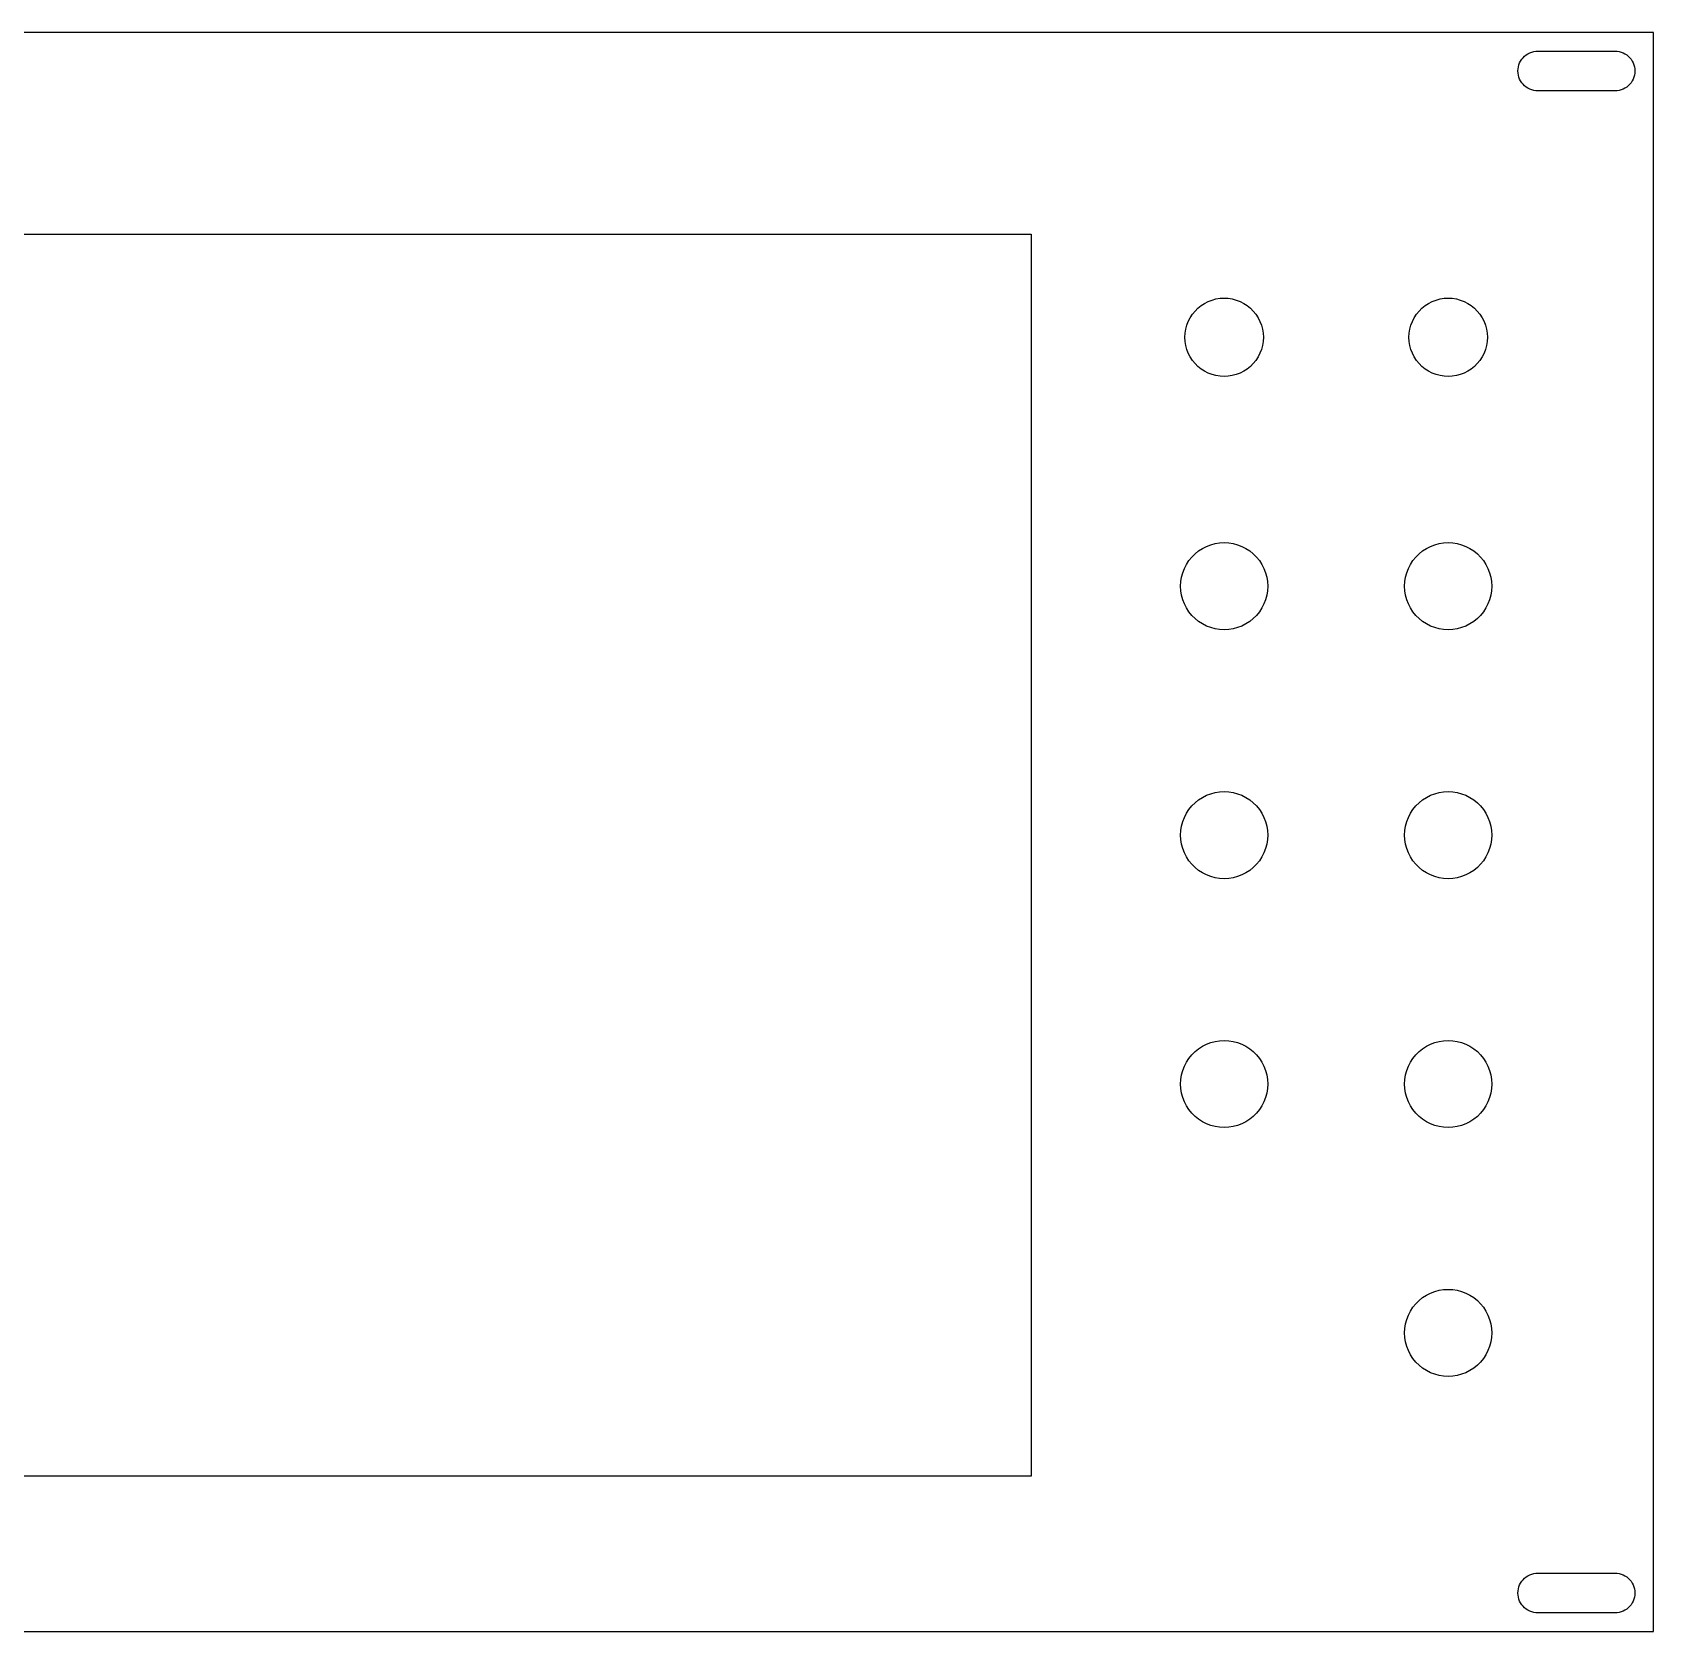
# Model space of a CAD drawing. Header units: metres. Extents: x 0 to 261, y 0 to 128.
# Drawn here: x 130.3 to 260.5, y 0 to 128.5 of the extents above; entities that cross this region are included whole.
import ezdxf

# ---------------------------------------------------------------- set-up
doc = ezdxf.new("R2010")
doc.units = ezdxf.units.M

msp = doc.modelspace()

# ---------------------------------------------------------------- linework, layer by layer
for p, q in [((260.502, 128.5), (0, 128.5)), ((260.502, 0), (260.502, 128.5)), ((249.908, 126.34), (250.013, 126.471)), ((250.013, 126.471), (250.132, 126.589)), ((250.132, 126.589), (250.262, 126.694)), ((250.262, 126.694), (250.402, 126.786)), ((250.402, 126.786), (250.552, 126.862)), ((250.552, 126.862), (250.708, 126.922)), ((250.708, 126.922), (250.87, 126.965)), ((250.87, 126.965), (251.035, 126.991)), ((251.035, 126.991), (251.202, 127)), ((251.202, 127), (257.402, 127)), ((257.402, 127), (257.57, 126.991)), ((257.57, 126.991), (257.735, 126.965)), ((257.735, 126.965), (257.897, 126.922)), ((257.897, 126.922), (258.053, 126.862)), ((258.053, 126.862), (258.202, 126.786)), ((258.202, 126.786), (258.343, 126.694)), ((258.343, 126.694), (258.473, 126.589)), ((258.473, 126.589), (258.591, 126.471)), ((258.591, 126.471), (258.697, 126.34)), ((249.602, 125.4), (249.611, 125.567)), ((249.611, 125.233), (249.602, 125.4)), ((249.611, 125.567), (249.637, 125.733)), ((249.637, 125.067), (249.611, 125.233)), ((249.637, 125.733), (249.681, 125.894)), ((249.681, 124.906), (249.637, 125.067)), ((249.681, 125.894), (249.741, 126.051)), ((249.741, 126.051), (249.817, 126.2)), ((249.817, 126.2), (249.908, 126.34)), ((258.697, 126.34), (258.788, 126.2)), ((258.788, 126.2), (258.864, 126.051)), ((258.864, 126.051), (258.924, 125.894)), ((258.924, 125.894), (258.967, 125.733)), ((258.967, 125.067), (258.924, 124.906)), ((258.967, 125.733), (258.994, 125.567)), ((258.994, 125.233), (258.967, 125.067)), ((258.994, 125.567), (259.002, 125.4)), ((259.002, 125.4), (258.994, 125.233)), ((249.741, 124.749), (249.681, 124.906)), ((249.817, 124.6), (249.741, 124.749)), ((249.908, 124.46), (249.817, 124.6)), ((250.013, 124.329), (249.908, 124.46)), ((250.132, 124.211), (250.013, 124.329)), ((250.262, 124.106), (250.132, 124.211)), ((250.402, 124.014), (250.262, 124.106)), ((250.552, 123.938), (250.402, 124.014)), ((250.708, 123.878), (250.552, 123.938)), ((250.87, 123.835), (250.708, 123.878)), ((251.035, 123.809), (250.87, 123.835)), ((251.202, 123.8), (251.035, 123.809)), ((257.402, 123.8), (251.202, 123.8)), ((257.57, 123.809), (257.402, 123.8)), ((257.735, 123.835), (257.57, 123.809)), ((257.897, 123.878), (257.735, 123.835)), ((258.053, 123.938), (257.897, 123.878)), ((258.202, 124.014), (258.053, 123.938)), ((258.343, 124.106), (258.202, 124.014)), ((258.473, 124.211), (258.343, 124.106)), ((258.591, 124.329), (258.473, 124.211)), ((258.697, 124.46), (258.591, 124.329)), ((258.788, 124.6), (258.697, 124.46)), ((258.864, 124.749), (258.788, 124.6)), ((258.924, 124.906), (258.864, 124.749)), ((50, 112.3), (210.5, 112.3)), ((210.5, 112.3), (210.5, 12.5)), ((224.425, 106.728), (224.719, 106.878)), ((224.719, 106.878), (225.027, 106.996)), ((225.027, 106.996), (225.345, 107.081)), ((225.345, 107.081), (225.671, 107.133)), ((225.671, 107.133), (226, 107.15)), ((226, 107.15), (226.329, 107.133)), ((226.329, 107.133), (226.655, 107.081)), ((226.655, 107.081), (226.973, 106.996)), ((226.973, 106.996), (227.281, 106.878)), ((227.281, 106.878), (227.575, 106.728)), ((242.425, 106.728), (242.719, 106.878)), ((242.719, 106.878), (243.027, 106.996)), ((243.027, 106.996), (243.345, 107.081)), ((243.345, 107.081), (243.671, 107.133)), ((243.671, 107.133), (244, 107.15)), ((244, 107.15), (244.329, 107.133)), ((244.329, 107.133), (244.655, 107.081)), ((244.655, 107.081), (244.973, 106.996)), ((244.973, 106.996), (245.281, 106.878)), ((245.281, 106.878), (245.575, 106.728)), ((223.122, 105.281), (223.272, 105.575)), ((223.272, 105.575), (223.452, 105.852)), ((223.452, 105.852), (223.659, 106.108)), ((223.659, 106.108), (223.892, 106.341)), ((223.892, 106.341), (224.148, 106.548)), ((224.148, 106.548), (224.425, 106.728)), ((227.575, 106.728), (227.852, 106.548)), ((227.852, 106.548), (228.108, 106.341)), ((228.108, 106.341), (228.341, 106.108)), ((228.341, 106.108), (228.548, 105.852)), ((228.548, 105.852), (228.728, 105.575)), ((228.728, 105.575), (228.878, 105.281)), ((241.122, 105.281), (241.272, 105.575)), ((241.272, 105.575), (241.452, 105.852)), ((241.452, 105.852), (241.659, 106.108)), ((241.659, 106.108), (241.892, 106.341)), ((241.892, 106.341), (242.148, 106.548)), ((242.148, 106.548), (242.425, 106.728)), ((245.575, 106.728), (245.852, 106.548)), ((245.852, 106.548), (246.108, 106.341)), ((246.108, 106.341), (246.341, 106.108)), ((246.341, 106.108), (246.548, 105.852)), ((246.548, 105.852), (246.728, 105.575)), ((246.728, 105.575), (246.878, 105.281)), ((222.85, 104), (222.867, 104.329)), ((222.867, 104.329), (222.919, 104.655)), ((222.919, 104.655), (223.004, 104.973)), ((223.004, 104.973), (223.122, 105.281)), ((228.878, 105.281), (228.996, 104.973)), ((228.996, 104.973), (229.081, 104.655)), ((229.081, 104.655), (229.133, 104.329)), ((229.133, 104.329), (229.15, 104)), ((240.85, 104), (240.867, 104.329)), ((240.867, 104.329), (240.919, 104.655)), ((240.919, 104.655), (241.004, 104.973)), ((241.004, 104.973), (241.122, 105.281)), ((246.878, 105.281), (246.996, 104.973)), ((246.996, 104.973), (247.081, 104.655)), ((247.081, 104.655), (247.133, 104.329)), ((247.133, 104.329), (247.15, 104)), ((222.867, 103.671), (222.85, 104)), ((222.919, 103.345), (222.867, 103.671)), ((223.004, 103.027), (222.919, 103.345)), ((223.122, 102.719), (223.004, 103.027)), ((228.996, 103.027), (228.878, 102.719)), ((229.081, 103.345), (228.996, 103.027)), ((229.133, 103.671), (229.081, 103.345)), ((229.15, 104), (229.133, 103.671)), ((240.867, 103.671), (240.85, 104)), ((240.919, 103.345), (240.867, 103.671)), ((241.004, 103.027), (240.919, 103.345)), ((241.122, 102.719), (241.004, 103.027)), ((246.996, 103.027), (246.878, 102.719)), ((247.081, 103.345), (246.996, 103.027)), ((247.133, 103.671), (247.081, 103.345)), ((247.15, 104), (247.133, 103.671)), ((223.272, 102.425), (223.122, 102.719)), ((223.452, 102.148), (223.272, 102.425)), ((223.659, 101.892), (223.452, 102.148)), ((223.892, 101.659), (223.659, 101.892)), ((224.148, 101.452), (223.892, 101.659)), ((228.108, 101.659), (227.852, 101.452)), ((228.341, 101.892), (228.108, 101.659)), ((228.548, 102.148), (228.341, 101.892)), ((228.728, 102.425), (228.548, 102.148)), ((228.878, 102.719), (228.728, 102.425)), ((241.272, 102.425), (241.122, 102.719)), ((241.452, 102.148), (241.272, 102.425)), ((241.659, 101.892), (241.452, 102.148)), ((241.892, 101.659), (241.659, 101.892)), ((242.148, 101.452), (241.892, 101.659)), ((246.108, 101.659), (245.852, 101.452)), ((246.341, 101.892), (246.108, 101.659)), ((246.548, 102.148), (246.341, 101.892)), ((246.728, 102.425), (246.548, 102.148)), ((246.878, 102.719), (246.728, 102.425)), ((224.425, 101.272), (224.148, 101.452)), ((224.719, 101.122), (224.425, 101.272)), ((225.027, 101.004), (224.719, 101.122)), ((225.345, 100.919), (225.027, 101.004)), ((225.671, 100.867), (225.345, 100.919)), ((226, 100.85), (225.671, 100.867)), ((226.329, 100.867), (226, 100.85)), ((226.655, 100.919), (226.329, 100.867)), ((226.973, 101.004), (226.655, 100.919)), ((227.281, 101.122), (226.973, 101.004)), ((227.575, 101.272), (227.281, 101.122)), ((227.852, 101.452), (227.575, 101.272)), ((242.425, 101.272), (242.148, 101.452)), ((242.719, 101.122), (242.425, 101.272)), ((243.027, 101.004), (242.719, 101.122)), ((243.345, 100.919), (243.027, 101.004)), ((243.671, 100.867), (243.345, 100.919)), ((244, 100.85), (243.671, 100.867)), ((244.329, 100.867), (244, 100.85)), ((244.655, 100.919), (244.329, 100.867)), ((244.973, 101.004), (244.655, 100.919)), ((245.281, 101.122), (244.973, 101.004)), ((245.575, 101.272), (245.281, 101.122)), ((245.852, 101.452), (245.575, 101.272)), ((224.576, 87.1974), (224.918, 87.3287)), ((224.918, 87.3287), (225.272, 87.4235)), ((225.272, 87.4235), (225.634, 87.4808)), ((225.634, 87.4808), (226, 87.5)), ((226, 87.5), (226.366, 87.4808)), ((226.366, 87.4808), (226.728, 87.4235)), ((226.728, 87.4235), (227.082, 87.3287)), ((227.082, 87.3287), (227.424, 87.1974)), ((242.576, 87.1974), (242.918, 87.3287)), ((242.918, 87.3287), (243.272, 87.4235)), ((243.272, 87.4235), (243.634, 87.4808)), ((243.634, 87.4808), (244, 87.5)), ((244, 87.5), (244.366, 87.4808)), ((244.366, 87.4808), (244.728, 87.4235)), ((244.728, 87.4235), (245.082, 87.3287)), ((245.082, 87.3287), (245.424, 87.1974)), ((222.969, 85.75), (223.168, 86.0572)), ((223.168, 86.0572), (223.399, 86.3419)), ((223.399, 86.3419), (223.658, 86.601)), ((223.658, 86.601), (223.943, 86.8316)), ((223.943, 86.8316), (224.25, 87.0311)), ((224.25, 87.0311), (224.576, 87.1974)), ((227.424, 87.1974), (227.75, 87.0311)), ((227.75, 87.0311), (228.057, 86.8316)), ((228.057, 86.8316), (228.342, 86.601)), ((228.342, 86.601), (228.601, 86.3419)), ((228.601, 86.3419), (228.832, 86.0572)), ((228.832, 86.0572), (229.031, 85.75)), ((240.969, 85.75), (241.168, 86.0572)), ((241.168, 86.0572), (241.399, 86.3419)), ((241.399, 86.3419), (241.658, 86.601)), ((241.658, 86.601), (241.943, 86.8316)), ((241.943, 86.8316), (242.25, 87.0311)), ((242.25, 87.0311), (242.576, 87.1974)), ((245.424, 87.1974), (245.75, 87.0311)), ((245.75, 87.0311), (246.057, 86.8316)), ((246.057, 86.8316), (246.342, 86.601)), ((246.342, 86.601), (246.601, 86.3419)), ((246.601, 86.3419), (246.832, 86.0572)), ((246.832, 86.0572), (247.031, 85.75)), ((222.519, 84.3658), (222.576, 84.7277)), ((222.576, 84.7277), (222.671, 85.0816)), ((222.671, 85.0816), (222.803, 85.4236)), ((222.803, 85.4236), (222.969, 85.75)), ((229.031, 85.75), (229.197, 85.4236)), ((229.197, 85.4236), (229.329, 85.0816)), ((229.329, 85.0816), (229.424, 84.7277)), ((229.424, 84.7277), (229.481, 84.3658)), ((240.519, 84.3658), (240.576, 84.7277)), ((240.576, 84.7277), (240.671, 85.0816)), ((240.671, 85.0816), (240.803, 85.4236)), ((240.803, 85.4236), (240.969, 85.75)), ((247.031, 85.75), (247.197, 85.4236)), ((247.197, 85.4236), (247.329, 85.0816)), ((247.329, 85.0816), (247.424, 84.7277)), ((247.424, 84.7277), (247.481, 84.3658)), ((222.5, 84), (222.519, 84.3658)), ((222.519, 83.6341), (222.5, 84)), ((222.576, 83.2723), (222.519, 83.6341)), ((229.481, 83.6341), (229.424, 83.2723)), ((229.481, 84.3658), (229.5, 84)), ((229.5, 84), (229.481, 83.6341)), ((240.5, 84), (240.519, 84.3658)), ((240.519, 83.6341), (240.5, 84)), ((240.576, 83.2723), (240.519, 83.6341)), ((247.481, 83.6341), (247.424, 83.2723)), ((247.481, 84.3658), (247.5, 84)), ((247.5, 84), (247.481, 83.6341)), ((222.671, 82.9184), (222.576, 83.2723)), ((222.803, 82.5764), (222.671, 82.9184)), ((222.969, 82.25), (222.803, 82.5764)), ((223.168, 81.9427), (222.969, 82.25)), ((229.031, 82.25), (228.832, 81.9427)), ((229.197, 82.5764), (229.031, 82.25)), ((229.329, 82.9184), (229.197, 82.5764)), ((229.424, 83.2723), (229.329, 82.9184)), ((240.671, 82.9184), (240.576, 83.2723)), ((240.803, 82.5764), (240.671, 82.9184)), ((240.969, 82.25), (240.803, 82.5764)), ((241.168, 81.9427), (240.969, 82.25)), ((247.031, 82.25), (246.832, 81.9427)), ((247.197, 82.5764), (247.031, 82.25)), ((247.329, 82.9184), (247.197, 82.5764)), ((247.424, 83.2723), (247.329, 82.9184)), ((223.399, 81.658), (223.168, 81.9427)), ((223.658, 81.399), (223.399, 81.658)), ((223.943, 81.1684), (223.658, 81.399)), ((224.25, 80.9689), (223.943, 81.1684)), ((224.576, 80.8026), (224.25, 80.9689)), ((224.918, 80.6713), (224.576, 80.8026)), ((227.424, 80.8026), (227.082, 80.6713)), ((227.75, 80.9689), (227.424, 80.8026)), ((228.057, 81.1684), (227.75, 80.9689)), ((228.342, 81.399), (228.057, 81.1684)), ((228.601, 81.658), (228.342, 81.399)), ((228.832, 81.9427), (228.601, 81.658)), ((241.399, 81.658), (241.168, 81.9427)), ((241.658, 81.399), (241.399, 81.658)), ((241.943, 81.1684), (241.658, 81.399)), ((242.25, 80.9689), (241.943, 81.1684)), ((242.576, 80.8026), (242.25, 80.9689)), ((242.918, 80.6713), (242.576, 80.8026)), ((245.424, 80.8026), (245.082, 80.6713)), ((245.75, 80.9689), (245.424, 80.8026)), ((246.057, 81.1684), (245.75, 80.9689)), ((246.342, 81.399), (246.057, 81.1684)), ((246.601, 81.658), (246.342, 81.399)), ((246.832, 81.9427), (246.601, 81.658)), ((225.272, 80.5765), (224.918, 80.6713)), ((225.634, 80.5192), (225.272, 80.5765)), ((226, 80.5), (225.634, 80.5192)), ((226.366, 80.5192), (226, 80.5)), ((226.728, 80.5765), (226.366, 80.5192)), ((227.082, 80.6713), (226.728, 80.5765)), ((243.272, 80.5765), (242.918, 80.6713)), ((243.634, 80.5192), (243.272, 80.5765)), ((244, 80.5), (243.634, 80.5192)), ((244.366, 80.5192), (244, 80.5)), ((244.728, 80.5765), (244.366, 80.5192)), ((245.082, 80.6713), (244.728, 80.5765)), ((223.399, 66.3419), (223.658, 66.601)), ((223.658, 66.601), (223.943, 66.8316)), ((223.943, 66.8316), (224.25, 67.0311)), ((224.25, 67.0311), (224.576, 67.1974)), ((224.576, 67.1974), (224.918, 67.3287)), ((224.918, 67.3287), (225.272, 67.4235)), ((225.272, 67.4235), (225.634, 67.4808)), ((225.634, 67.4808), (226, 67.5)), ((226, 67.5), (226.366, 67.4808)), ((226.366, 67.4808), (226.728, 67.4235)), ((226.728, 67.4235), (227.082, 67.3287)), ((227.082, 67.3287), (227.424, 67.1974)), ((227.424, 67.1974), (227.75, 67.0311)), ((227.75, 67.0311), (228.057, 66.8316)), ((228.057, 66.8316), (228.342, 66.601)), ((228.342, 66.601), (228.601, 66.3419)), ((241.399, 66.3419), (241.658, 66.601)), ((241.658, 66.601), (241.943, 66.8316)), ((241.943, 66.8316), (242.25, 67.0311)), ((242.25, 67.0311), (242.576, 67.1974)), ((242.576, 67.1974), (242.918, 67.3287)), ((242.918, 67.3287), (243.272, 67.4235)), ((243.272, 67.4235), (243.634, 67.4808)), ((243.634, 67.4808), (244, 67.5)), ((244, 67.5), (244.366, 67.4808)), ((244.366, 67.4808), (244.728, 67.4235)), ((244.728, 67.4235), (245.082, 67.3287)), ((245.082, 67.3287), (245.424, 67.1974)), ((245.424, 67.1974), (245.75, 67.0311)), ((245.75, 67.0311), (246.057, 66.8316)), ((246.057, 66.8316), (246.342, 66.601)), ((246.342, 66.601), (246.601, 66.3419)), ((222.671, 65.0816), (222.803, 65.4236)), ((222.803, 65.4236), (222.969, 65.75)), ((222.969, 65.75), (223.168, 66.0572)), ((223.168, 66.0572), (223.399, 66.3419)), ((228.601, 66.3419), (228.832, 66.0572)), ((228.832, 66.0572), (229.031, 65.75)), ((229.031, 65.75), (229.197, 65.4236)), ((229.197, 65.4236), (229.329, 65.0816)), ((240.671, 65.0816), (240.803, 65.4236)), ((240.803, 65.4236), (240.969, 65.75)), ((240.969, 65.75), (241.168, 66.0572)), ((241.168, 66.0572), (241.399, 66.3419)), ((246.601, 66.3419), (246.832, 66.0572)), ((246.832, 66.0572), (247.031, 65.75)), ((247.031, 65.75), (247.197, 65.4236)), ((247.197, 65.4236), (247.329, 65.0816)), ((222.5, 64), (222.519, 64.3658)), ((222.519, 63.6341), (222.5, 64)), ((222.519, 64.3658), (222.576, 64.7277)), ((222.576, 64.7277), (222.671, 65.0816)), ((229.329, 65.0816), (229.424, 64.7277)), ((229.424, 64.7277), (229.481, 64.3658)), ((229.481, 64.3658), (229.5, 64)), ((229.5, 64), (229.481, 63.6341)), ((240.5, 64), (240.519, 64.3658)), ((240.519, 63.6341), (240.5, 64)), ((240.519, 64.3658), (240.576, 64.7277)), ((240.576, 64.7277), (240.671, 65.0816)), ((247.329, 65.0816), (247.424, 64.7277)), ((247.424, 64.7277), (247.481, 64.3658)), ((247.481, 64.3658), (247.5, 64)), ((247.5, 64), (247.481, 63.6341)), ((222.576, 63.2723), (222.519, 63.6341)), ((222.671, 62.9184), (222.576, 63.2723)), ((222.803, 62.5764), (222.671, 62.9184)), ((222.969, 62.25), (222.803, 62.5764)), ((229.197, 62.5764), (229.031, 62.25)), ((229.329, 62.9184), (229.197, 62.5764)), ((229.424, 63.2723), (229.329, 62.9184)), ((229.481, 63.6341), (229.424, 63.2723)), ((240.576, 63.2723), (240.519, 63.6341)), ((240.671, 62.9184), (240.576, 63.2723)), ((240.803, 62.5764), (240.671, 62.9184)), ((240.969, 62.25), (240.803, 62.5764)), ((247.197, 62.5764), (247.031, 62.25)), ((247.329, 62.9184), (247.197, 62.5764)), ((247.424, 63.2723), (247.329, 62.9184)), ((247.481, 63.6341), (247.424, 63.2723)), ((223.168, 61.9427), (222.969, 62.25)), ((223.399, 61.658), (223.168, 61.9427)), ((223.658, 61.399), (223.399, 61.658)), ((223.943, 61.1684), (223.658, 61.399)), ((228.342, 61.399), (228.057, 61.1684)), ((228.601, 61.658), (228.342, 61.399)), ((228.832, 61.9427), (228.601, 61.658)), ((229.031, 62.25), (228.832, 61.9427)), ((241.168, 61.9427), (240.969, 62.25)), ((241.399, 61.658), (241.168, 61.9427)), ((241.658, 61.399), (241.399, 61.658)), ((241.943, 61.1684), (241.658, 61.399)), ((246.342, 61.399), (246.057, 61.1684)), ((246.601, 61.658), (246.342, 61.399)), ((246.832, 61.9427), (246.601, 61.658)), ((247.031, 62.25), (246.832, 61.9427)), ((224.25, 60.9689), (223.943, 61.1684)), ((224.576, 60.8026), (224.25, 60.9689)), ((224.918, 60.6713), (224.576, 60.8026)), ((225.272, 60.5765), (224.918, 60.6713)), ((225.634, 60.5192), (225.272, 60.5765)), ((226, 60.5), (225.634, 60.5192)), ((226.366, 60.5192), (226, 60.5)), ((226.728, 60.5765), (226.366, 60.5192)), ((227.082, 60.6713), (226.728, 60.5765)), ((227.424, 60.8026), (227.082, 60.6713)), ((227.75, 60.9689), (227.424, 60.8026)), ((228.057, 61.1684), (227.75, 60.9689)), ((242.25, 60.9689), (241.943, 61.1684)), ((242.576, 60.8026), (242.25, 60.9689)), ((242.918, 60.6713), (242.576, 60.8026)), ((243.272, 60.5765), (242.918, 60.6713)), ((243.634, 60.5192), (243.272, 60.5765)), ((244, 60.5), (243.634, 60.5192)), ((244.366, 60.5192), (244, 60.5)), ((244.728, 60.5765), (244.366, 60.5192)), ((245.082, 60.6713), (244.728, 60.5765)), ((245.424, 60.8026), (245.082, 60.6713)), ((245.75, 60.9689), (245.424, 60.8026)), ((246.057, 61.1684), (245.75, 60.9689)), ((223.943, 46.8316), (224.25, 47.0311)), ((224.25, 47.0311), (224.576, 47.1974)), ((224.576, 47.1974), (224.918, 47.3287)), ((224.918, 47.3287), (225.272, 47.4235)), ((225.272, 47.4235), (225.634, 47.4808)), ((225.634, 47.4808), (226, 47.5)), ((226, 47.5), (226.366, 47.4808)), ((226.366, 47.4808), (226.728, 47.4235)), ((226.728, 47.4235), (227.082, 47.3287)), ((227.082, 47.3287), (227.424, 47.1974)), ((227.424, 47.1974), (227.75, 47.0311)), ((227.75, 47.0311), (228.057, 46.8316)), ((241.943, 46.8316), (242.25, 47.0311)), ((242.25, 47.0311), (242.576, 47.1974)), ((242.576, 47.1974), (242.918, 47.3287)), ((242.918, 47.3287), (243.272, 47.4235)), ((243.272, 47.4235), (243.634, 47.4808)), ((243.634, 47.4808), (244, 47.5)), ((244, 47.5), (244.366, 47.4808)), ((244.366, 47.4808), (244.728, 47.4235)), ((244.728, 47.4235), (245.082, 47.3287)), ((245.082, 47.3287), (245.424, 47.1974)), ((245.424, 47.1974), (245.75, 47.0311)), ((245.75, 47.0311), (246.057, 46.8316)), ((222.803, 45.4236), (222.969, 45.75)), ((222.969, 45.75), (223.168, 46.0572)), ((223.168, 46.0572), (223.399, 46.3419)), ((223.399, 46.3419), (223.658, 46.601)), ((223.658, 46.601), (223.943, 46.8316)), ((228.057, 46.8316), (228.342, 46.601)), ((228.342, 46.601), (228.601, 46.3419)), ((228.601, 46.3419), (228.832, 46.0572)), ((228.832, 46.0572), (229.031, 45.75)), ((229.031, 45.75), (229.197, 45.4236)), ((240.803, 45.4236), (240.969, 45.75)), ((240.969, 45.75), (241.168, 46.0572)), ((241.168, 46.0572), (241.399, 46.3419)), ((241.399, 46.3419), (241.658, 46.601)), ((241.658, 46.601), (241.943, 46.8316)), ((246.057, 46.8316), (246.342, 46.601)), ((246.342, 46.601), (246.601, 46.3419)), ((246.601, 46.3419), (246.832, 46.0572)), ((246.832, 46.0572), (247.031, 45.75)), ((247.031, 45.75), (247.197, 45.4236)), ((222.5, 44), (222.519, 44.3658)), ((222.519, 44.3658), (222.576, 44.7277)), ((222.576, 44.7277), (222.671, 45.0816)), ((222.671, 45.0816), (222.803, 45.4236)), ((229.197, 45.4236), (229.329, 45.0816)), ((229.329, 45.0816), (229.424, 44.7277)), ((229.424, 44.7277), (229.481, 44.3658)), ((229.481, 44.3658), (229.5, 44)), ((240.5, 44), (240.519, 44.3658)), ((240.519, 44.3658), (240.576, 44.7277)), ((240.576, 44.7277), (240.671, 45.0816)), ((240.671, 45.0816), (240.803, 45.4236)), ((247.197, 45.4236), (247.329, 45.0816)), ((247.329, 45.0816), (247.424, 44.7277)), ((247.424, 44.7277), (247.481, 44.3658)), ((247.481, 44.3658), (247.5, 44)), ((222.519, 43.6341), (222.5, 44)), ((222.576, 43.2723), (222.519, 43.6341)), ((222.671, 42.9184), (222.576, 43.2723)), ((229.424, 43.2723), (229.329, 42.9184)), ((229.481, 43.6341), (229.424, 43.2723)), ((229.5, 44), (229.481, 43.6341)), ((240.519, 43.6341), (240.5, 44)), ((240.576, 43.2723), (240.519, 43.6341)), ((240.671, 42.9184), (240.576, 43.2723)), ((247.424, 43.2723), (247.329, 42.9184)), ((247.481, 43.6341), (247.424, 43.2723)), ((247.5, 44), (247.481, 43.6341)), ((222.803, 42.5764), (222.671, 42.9184)), ((222.969, 42.25), (222.803, 42.5764)), ((223.168, 41.9427), (222.969, 42.25)), ((223.399, 41.658), (223.168, 41.9427)), ((228.832, 41.9427), (228.601, 41.658)), ((229.031, 42.25), (228.832, 41.9427)), ((229.197, 42.5764), (229.031, 42.25)), ((229.329, 42.9184), (229.197, 42.5764)), ((240.803, 42.5764), (240.671, 42.9184)), ((240.969, 42.25), (240.803, 42.5764)), ((241.168, 41.9427), (240.969, 42.25)), ((241.399, 41.658), (241.168, 41.9427)), ((246.832, 41.9427), (246.601, 41.658)), ((247.031, 42.25), (246.832, 41.9427)), ((247.197, 42.5764), (247.031, 42.25)), ((247.329, 42.9184), (247.197, 42.5764)), ((223.658, 41.399), (223.399, 41.658)), ((223.943, 41.1684), (223.658, 41.399)), ((224.25, 40.9689), (223.943, 41.1684)), ((224.576, 40.8026), (224.25, 40.9689)), ((224.918, 40.6713), (224.576, 40.8026)), ((225.272, 40.5765), (224.918, 40.6713)), ((225.634, 40.5192), (225.272, 40.5765)), ((226, 40.5), (225.634, 40.5192)), ((226.366, 40.5192), (226, 40.5)), ((226.728, 40.5765), (226.366, 40.5192)), ((227.082, 40.6713), (226.728, 40.5765)), ((227.424, 40.8026), (227.082, 40.6713)), ((227.75, 40.9689), (227.424, 40.8026)), ((228.057, 41.1684), (227.75, 40.9689)), ((228.342, 41.399), (228.057, 41.1684)), ((228.601, 41.658), (228.342, 41.399)), ((241.658, 41.399), (241.399, 41.658)), ((241.943, 41.1684), (241.658, 41.399)), ((242.25, 40.9689), (241.943, 41.1684)), ((242.576, 40.8026), (242.25, 40.9689)), ((242.918, 40.6713), (242.576, 40.8026)), ((243.272, 40.5765), (242.918, 40.6713)), ((243.634, 40.5192), (243.272, 40.5765)), ((244, 40.5), (243.634, 40.5192)), ((244.366, 40.5192), (244, 40.5)), ((244.728, 40.5765), (244.366, 40.5192)), ((245.082, 40.6713), (244.728, 40.5765)), ((245.424, 40.8026), (245.082, 40.6713)), ((245.75, 40.9689), (245.424, 40.8026)), ((246.057, 41.1684), (245.75, 40.9689)), ((246.342, 41.399), (246.057, 41.1684)), ((246.601, 41.658), (246.342, 41.399)), ((242.918, 27.3287), (243.272, 27.4235)), ((243.272, 27.4235), (243.634, 27.4808)), ((243.634, 27.4808), (244, 27.5)), ((244, 27.5), (244.366, 27.4808)), ((244.366, 27.4808), (244.728, 27.4235)), ((244.728, 27.4235), (245.082, 27.3287)), ((240.969, 25.75), (241.168, 26.0572)), ((241.168, 26.0572), (241.399, 26.3419)), ((241.399, 26.3419), (241.658, 26.601)), ((241.658, 26.601), (241.943, 26.8316)), ((241.943, 26.8316), (242.25, 27.0311)), ((242.25, 27.0311), (242.576, 27.1974)), ((242.576, 27.1974), (242.918, 27.3287)), ((245.082, 27.3287), (245.424, 27.1974)), ((245.424, 27.1974), (245.75, 27.0311)), ((245.75, 27.0311), (246.057, 26.8316)), ((246.057, 26.8316), (246.342, 26.601)), ((246.342, 26.601), (246.601, 26.3419)), ((246.601, 26.3419), (246.832, 26.0572)), ((246.832, 26.0572), (247.031, 25.75)), ((240.576, 24.7277), (240.671, 25.0816)), ((240.671, 25.0816), (240.803, 25.4236)), ((240.803, 25.4236), (240.969, 25.75)), ((247.031, 25.75), (247.197, 25.4236)), ((247.197, 25.4236), (247.329, 25.0816)), ((247.329, 25.0816), (247.424, 24.7277)), ((240.5, 24), (240.519, 24.3658)), ((240.519, 23.6341), (240.5, 24)), ((240.519, 24.3658), (240.576, 24.7277)), ((240.576, 23.2723), (240.519, 23.6341)), ((247.424, 24.7277), (247.481, 24.3658)), ((247.481, 23.6341), (247.424, 23.2723)), ((247.481, 24.3658), (247.5, 24)), ((247.5, 24), (247.481, 23.6341)), ((240.671, 22.9184), (240.576, 23.2723)), ((240.803, 22.5764), (240.671, 22.9184)), ((240.969, 22.25), (240.803, 22.5764)), ((241.168, 21.9427), (240.969, 22.25)), ((247.031, 22.25), (246.832, 21.9427)), ((247.197, 22.5764), (247.031, 22.25)), ((247.329, 22.9184), (247.197, 22.5764)), ((247.424, 23.2723), (247.329, 22.9184)), ((241.399, 21.658), (241.168, 21.9427)), ((241.658, 21.399), (241.399, 21.658)), ((241.943, 21.1684), (241.658, 21.399)), ((242.25, 20.9689), (241.943, 21.1684)), ((242.576, 20.8026), (242.25, 20.9689)), ((245.75, 20.9689), (245.424, 20.8026)), ((246.057, 21.1684), (245.75, 20.9689)), ((246.342, 21.399), (246.057, 21.1684)), ((246.601, 21.658), (246.342, 21.399)), ((246.832, 21.9427), (246.601, 21.658)), ((242.918, 20.6713), (242.576, 20.8026)), ((243.272, 20.5765), (242.918, 20.6713)), ((243.634, 20.5192), (243.272, 20.5765)), ((244, 20.5), (243.634, 20.5192)), ((244.366, 20.5192), (244, 20.5)), ((244.728, 20.5765), (244.366, 20.5192)), ((245.082, 20.6713), (244.728, 20.5765)), ((245.424, 20.8026), (245.082, 20.6713)), ((210.5, 12.5), (50, 12.5)), ((249.817, 3.90001), (249.908, 4.04047)), ((249.908, 4.04047), (250.013, 4.17062)), ((250.013, 4.17062), (250.132, 4.28903)), ((250.132, 4.28903), (250.262, 4.39444)), ((250.262, 4.39444), (250.402, 4.48564)), ((250.402, 4.48564), (250.552, 4.56168)), ((250.552, 4.56168), (250.708, 4.6217)), ((250.708, 4.6217), (250.87, 4.66504)), ((250.87, 4.66504), (251.035, 4.69124)), ((251.035, 4.69124), (251.202, 4.70001)), ((251.202, 4.70001), (257.402, 4.70001)), ((257.402, 4.70001), (257.57, 4.69124)), ((257.57, 4.69124), (257.735, 4.66504)), ((257.735, 4.66504), (257.897, 4.6217)), ((257.897, 4.6217), (258.053, 4.56168)), ((258.053, 4.56168), (258.202, 4.48564)), ((258.202, 4.48564), (258.343, 4.39444)), ((258.343, 4.39444), (258.473, 4.28903)), ((258.473, 4.28903), (258.591, 4.17062)), ((258.591, 4.17062), (258.697, 4.04047)), ((258.697, 4.04047), (258.788, 3.90001)), ((249.602, 3.10001), (249.611, 3.26726)), ((249.611, 2.93275), (249.602, 3.10001)), ((249.611, 3.26726), (249.637, 3.43266)), ((249.637, 2.76735), (249.611, 2.93275)), ((249.637, 3.43266), (249.681, 3.59444)), ((249.681, 2.60558), (249.637, 2.76735)), ((249.681, 3.59444), (249.741, 3.75079)), ((249.741, 2.44923), (249.681, 2.60558)), ((249.741, 3.75079), (249.817, 3.90001)), ((258.788, 3.90001), (258.864, 3.75079)), ((258.864, 3.75079), (258.924, 3.59444)), ((258.924, 2.60558), (258.864, 2.44923)), ((258.924, 3.59444), (258.967, 3.43266)), ((258.967, 2.76735), (258.924, 2.60558)), ((258.967, 3.43266), (258.994, 3.26726)), ((258.994, 2.93275), (258.967, 2.76735)), ((258.994, 3.26726), (259.002, 3.10001)), ((259.002, 3.10001), (258.994, 2.93275)), ((249.817, 2.3), (249.741, 2.44923)), ((249.908, 2.15955), (249.817, 2.3)), ((250.013, 2.0294), (249.908, 2.15955)), ((250.132, 1.91098), (250.013, 2.0294)), ((250.262, 1.80559), (250.132, 1.91098)), ((250.402, 1.71437), (250.262, 1.80559)), ((250.552, 1.63834), (250.402, 1.71437)), ((250.708, 1.57832), (250.552, 1.63834)), ((250.87, 1.53497), (250.708, 1.57832)), ((251.035, 1.50877), (250.87, 1.53497)), ((251.202, 1.5), (251.035, 1.50877)), ((257.402, 1.5), (251.202, 1.5)), ((257.57, 1.50877), (257.402, 1.5)), ((257.735, 1.53497), (257.57, 1.50877)), ((257.897, 1.57832), (257.735, 1.53497)), ((258.053, 1.63834), (257.897, 1.57832)), ((258.202, 1.71437), (258.053, 1.63834)), ((258.343, 1.80559), (258.202, 1.71437)), ((258.473, 1.91098), (258.343, 1.80559)), ((258.591, 2.0294), (258.473, 1.91098)), ((258.697, 2.15955), (258.591, 2.0294)), ((258.788, 2.3), (258.697, 2.15955)), ((258.864, 2.44923), (258.788, 2.3)), ((0, 0), (260.502, 0))]:
    msp.add_line(p, q)

doc.saveas('drawing.dxf')
